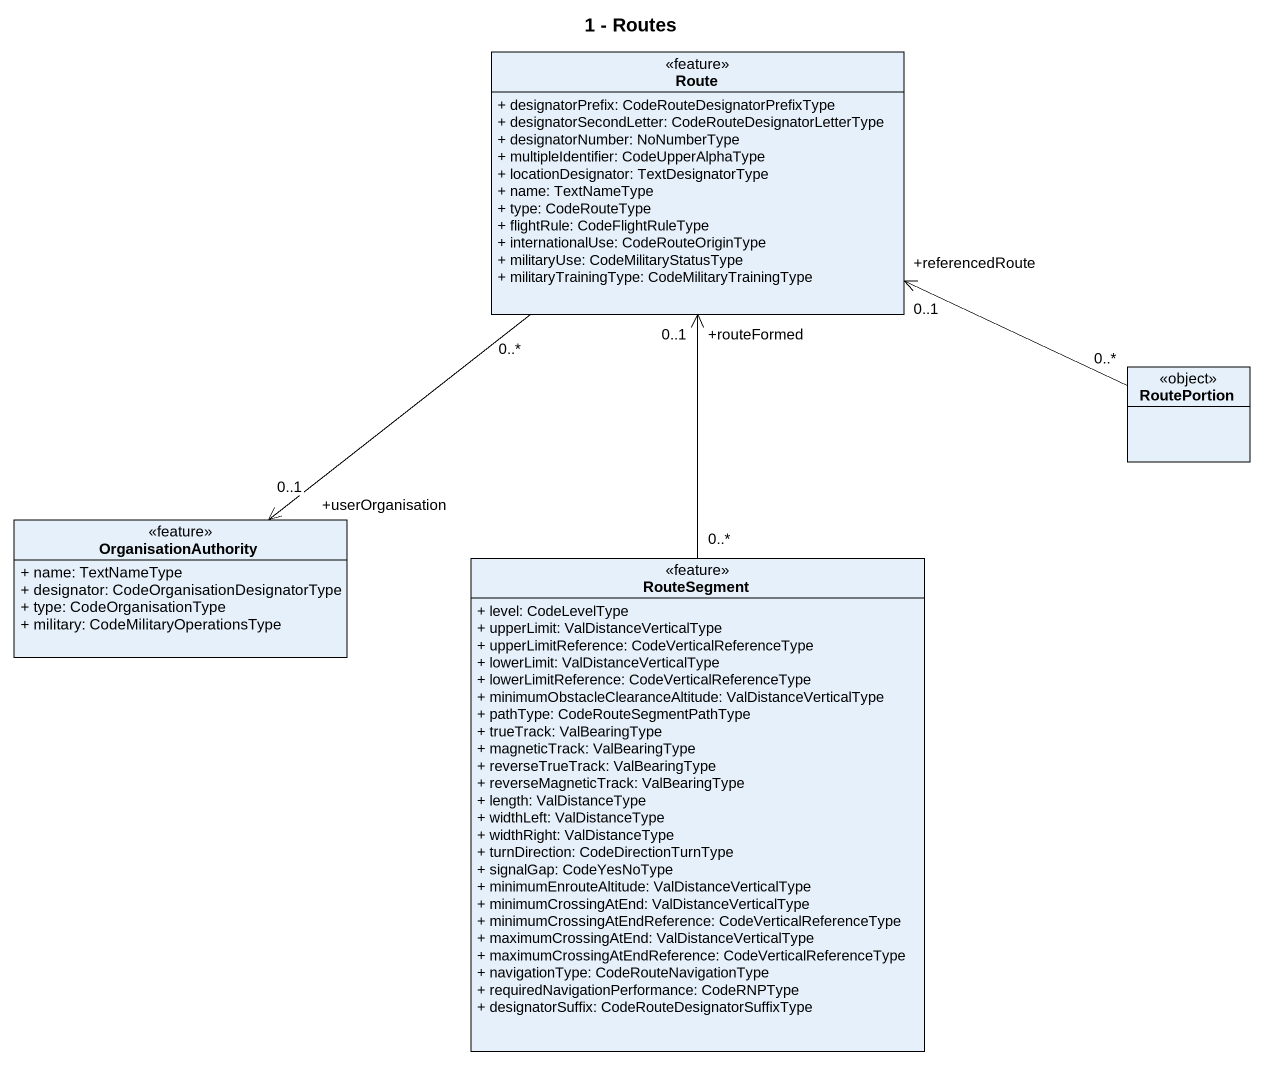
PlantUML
@startuml
title 1 - Routes
hide circle
hide empty members
skinparam classAttributeIconSize 0
class Route <<feature>> {
  + designatorPrefix: CodeRouteDesignatorPrefixType
  + designatorSecondLetter: CodeRouteDesignatorLetterType
  + designatorNumber: NoNumberType
  + multipleIdentifier: CodeUpperAlphaType
  + locationDesignator: TextDesignatorType
  + name: TextNameType
  + type: CodeRouteType
  + flightRule: CodeFlightRuleType
  + internationalUse: CodeRouteOriginType
  + militaryUse: CodeMilitaryStatusType
  + militaryTrainingType: CodeMilitaryTrainingType
}
class RoutePortion <<object>>
class OrganisationAuthority <<feature>> {
  + name: TextNameType
  + designator: CodeOrganisationDesignatorType
  + type: CodeOrganisationType
  + military: CodeMilitaryOperationsType
}
class RouteSegment <<feature>> {
  + level: CodeLevelType
  + upperLimit: ValDistanceVerticalType
  + upperLimitReference: CodeVerticalReferenceType
  + lowerLimit: ValDistanceVerticalType
  + lowerLimitReference: CodeVerticalReferenceType
  + minimumObstacleClearanceAltitude: ValDistanceVerticalType
  + pathType: CodeRouteSegmentPathType
  + trueTrack: ValBearingType
  + magneticTrack: ValBearingType
  + reverseTrueTrack: ValBearingType
  + reverseMagneticTrack: ValBearingType
  + length: ValDistanceType
  + widthLeft: ValDistanceType
  + widthRight: ValDistanceType
  + turnDirection: CodeDirectionTurnType
  + signalGap: CodeYesNoType
  + minimumEnrouteAltitude: ValDistanceVerticalType
  + minimumCrossingAtEnd: ValDistanceVerticalType
  + minimumCrossingAtEndReference: CodeVerticalReferenceType
  + maximumCrossingAtEnd: ValDistanceVerticalType
  + maximumCrossingAtEndReference: CodeVerticalReferenceType
  + navigationType: CodeRouteNavigationType
  + requiredNavigationPerformance: CodeRNPType
  + designatorSuffix: CodeRouteDesignatorSuffixType
}
Route "+referencedRoute\n0..1" <-right- "0..*" RoutePortion
Route "0..*" --> "+userOrganisation\n0..1" OrganisationAuthority
RouteSegment "0..*" -up-> "+routeFormed\n0..1" Route
@enduml
